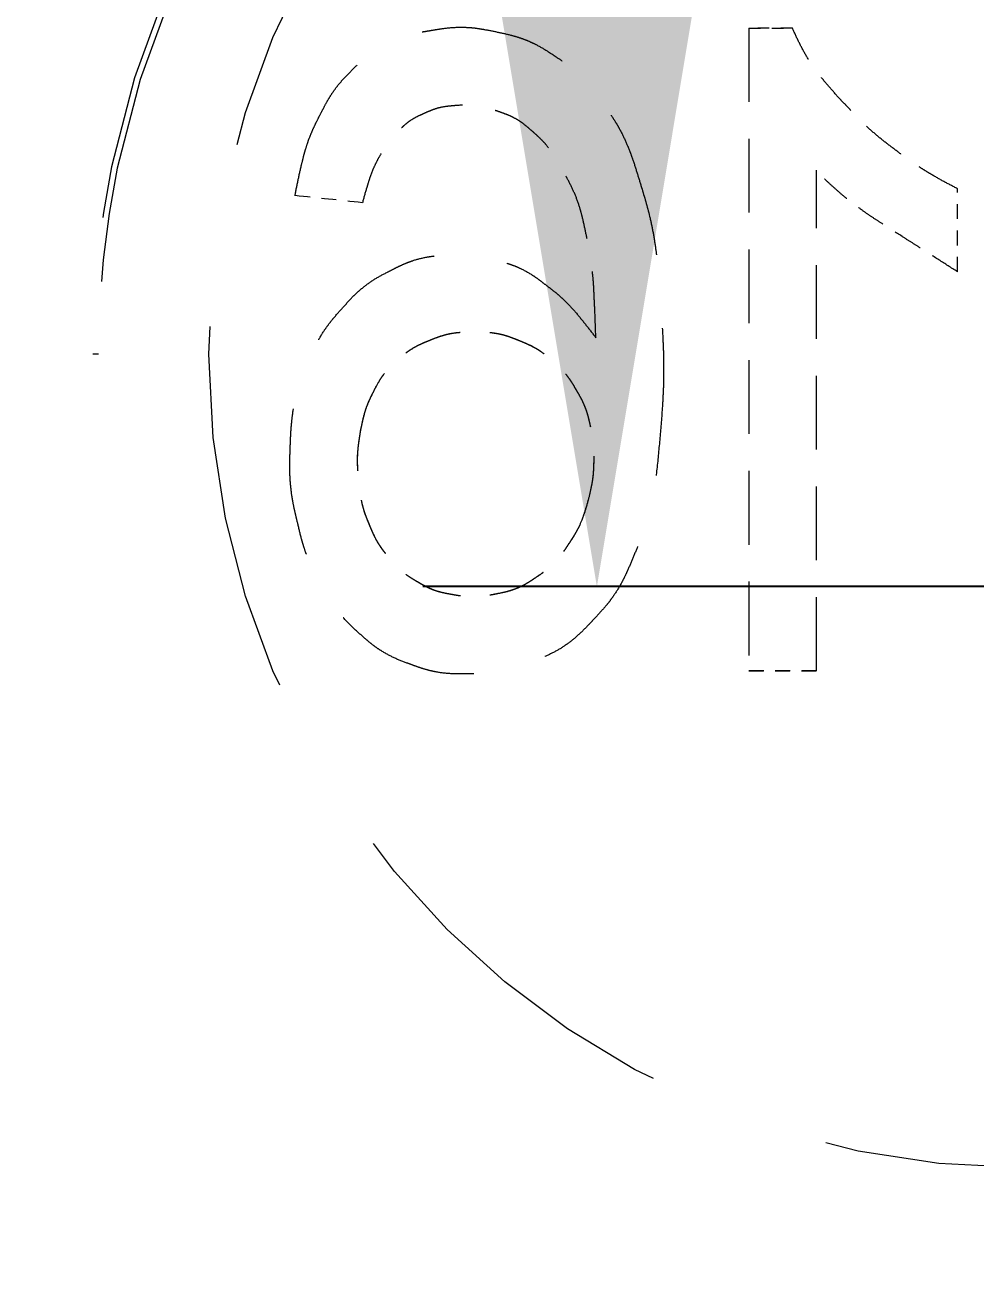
# Model space of a CAD drawing. Header units: millimetres. Extents: x 2742 to 8552, y -10326 to 2528.
# Drawn here: x 3951.3 to 3959.49, y -859.95 to -849.12 of the extents above; entities that cross this region are included whole.
import ezdxf

# ---------------------------------------------------------------- set-up
doc = ezdxf.new("R2010")
doc.units = ezdxf.units.MM
doc.linetypes.add('HIDDEN', pattern=[9.525, 6.35, -3.175])
doc.layers.add('110', color=7, linetype='Continuous', true_color=0xffffff)
doc.layers.add('dim', color=82, linetype='Continuous', lineweight=9)
doc.styles.get("Standard").update_dxf_attribs({"font": 'arial.ttf'})
doc.dimstyles.new('Standard-3', dxfattribs={"dimscale": 3, "dimtxt": 0.18, "dimasz": 0.18, "dimexe": 0.18, "dimexo": 0.0625, "dimgap": 0.09, "dimtad": 0, "dimzin": 0, "dimdsep": 46, "dimtxsty": 'Standard', "dimcen": 0.09, "dimadec": 0, "dimazin": 0, "dimtfac": 1, "dimtofl": 0, "dimtmove": 0, "dimatfit": 3, "dimfxl": 0, "dimtolj": 1, "dimtzin": 0, "dimarcsym": 0})

# ---------------------------------------------------------------- blocks, each defined once
blk = doc.blocks.new('*D137')
at = {"layer": 'Defpoints', "color": 0, "transparency": 16777216}
for p in [(4028.884, -573.952), (3956.224, -853.952), (4038.164, -853.952)]:
    blk.add_point(p, dxfattribs=at)
at = {"layer": 'dim', "color": 0, "lineweight": -2, "transparency": 16777216}
for p, q in [((4027.384, -573.952), (3954.725, -573.952)), ((3956.224, -579.952), (3956.224, -696.834)), ((3956.224, -847.952), (3956.224, -731.07)), ((4036.665, -853.952), (3954.725, -853.952))]:
    blk.add_line(p, q, dxfattribs=at)
at = {"layer": 'dim', "color": 0, "transparency": 16777216}
for points in [[(3955.224, -579.952), (3957.224, -579.952), (3956.224, -573.952)], [(3955.224, -847.952), (3957.224, -847.952), (3956.224, -853.952)]]:
    blk.add_solid(points, dxfattribs=at)
at = {"layer": 'dim', "color": 0, "transparency": 16777216, "insert": (3956.224, -713.952), "char_height": 7.5, "attachment_point": 5, "rotation": 90, "bg_fill": 3, "box_fill_scale": 1.1, "bg_fill_color": 256, "bg_fill_true_color": 13158600, "bg_fill_transparency": 0}
blk.add_mtext('\\A1;280.00', dxfattribs=at)

msp = doc.modelspace()

# ---------------------------------------------------------------- linework, layer by layer
at = {"layer": '110', "color": 8, "linetype": 'HIDDEN', "lineweight": 18, "ltscale": 0.001}
msp.add_line((3951.934, -851.952), (3951.884, -851.952), dxfattribs=at)
at = {"layer": '110', "color": 8, "linetype": 'HIDDEN', "lineweight": 18, "ltscale": 0.5}
msp.add_circle((3959.884, -851.952), 7, dxfattribs=at)
msp.add_arc((3959.884, -851.952), 8, 270, 180, dxfattribs=at)
at = {"layer": '110', "color": 8, "linetype": 'HIDDEN', "lineweight": 18, "ltscale": 0.4}
msp.add_arc((3959.884, -851.952), 7.95, 270, 180, dxfattribs=at)
at = {"layer": '110', "color": 8, "linetype": 'HIDDEN', "lineweight": 18, "ltscale": 0.2}
for knots in [[0, 0, 0, 0, 0.007813, 0.007813, 0.015625, 0.015625, 0.019531, 0.019531, 0.023438, 0.023438, 0.027344, 0.027344, 0.03125, 0.03125, 0.035156, 0.035156, 0.039063, 0.039063, 0.042969, 0.042969, 0.046875, 0.046875, 0.050781, 0.054688, 0.054688, 0.058594, 0.058594, 0.0625, 0.0625, 0.066406, 0.066406, 0.070313, 0.070313, 0.078125, 0.078125, 0.082031, 0.082031, 0.085938, 0.085938, 0.09375, 0.09375, 0.097656, 0.097656, 0.101563, 0.101563, 0.105469, 0.105469, 0.109375, 0.109375, 0.113281, 0.113281, 0.117188, 0.117188, 0.121094, 0.121094, 0.125, 0.125, 0.132813, 0.132813, 0.140625, 0.140625, 0.144531, 0.144531, 0.148438, 0.148438, 0.15625, 0.15625, 0.164063, 0.164063, 0.167969, 0.167969, 0.171875, 0.175781, 0.175781, 0.179688, 0.179688, 0.1875, 0.1875, 0.191406, 0.191406, 0.195313, 0.195313, 0.203125, 0.203125, 0.210938, 0.210938, 0.21875, 0.21875, 0.222656, 0.222656, 0.226563, 0.226563, 0.230469, 0.230469, 0.234375, 0.234375, 0.242188, 0.242188, 0.246094, 0.246094, 0.25, 0.25, 0.257813, 0.257813, 0.261719, 0.261719, 0.265625, 0.265625, 0.273438, 0.273438, 0.28125, 0.28125, 0.296875, 0.296875, 0.304688, 0.304688, 0.3125, 0.3125, 0.320313, 0.320313, 0.328125, 0.328125, 0.34375, 0.34375, 0.359375, 0.359375, 0.367188, 0.367188, 0.375, 0.375, 0.382813, 0.382813, 0.390625, 0.390625, 0.40625, 0.40625, 0.421875, 0.421875, 0.4375, 0.4375, 0.441406, 0.441406, 0.445312, 0.445312, 0.453125, 0.453125, 0.460937, 0.460937, 0.46875, 0.46875, 0.476562, 0.476562, 0.480469, 0.480469, 0.484375, 0.484375, 0.492187, 0.492187, 0.496094, 0.496094, 0.5, 0.5, 0.507812, 0.507812, 0.511719, 0.511719, 0.515625, 0.515625, 0.523437, 0.523437, 0.53125, 0.539062, 0.539062, 0.546875, 0.546875, 0.550781, 0.550781, 0.554687, 0.554687, 0.5625, 0.5625, 0.566406, 0.566406, 0.570312, 0.570312, 0.578125, 0.578125, 0.585937, 0.589844, 0.589844, 0.59375, 0.59375, 0.601562, 0.601562, 0.609375, 0.609375, 0.613281, 0.613281, 0.617187, 0.621094, 0.621094, 0.625, 0.625, 0.632812, 0.632812, 0.640625, 0.640625, 0.644531, 0.644531, 0.648437, 0.648437, 0.652344, 0.652344, 0.65625, 0.65625, 0.664063, 0.664063, 0.671875, 0.671875, 0.675781, 0.675781, 0.679688, 0.679688, 0.683594, 0.683594, 0.6875, 0.6875, 0.695313, 0.703125, 0.703125, 0.707031, 0.707031, 0.710938, 0.710938, 0.71875, 0.71875, 0.722656, 0.722656, 0.726563, 0.730469, 0.730469, 0.734375, 0.734375, 0.742188, 0.742188, 0.746094, 0.746094, 0.75, 0.75, 0.757813, 0.757813, 0.765625, 0.765625, 0.769531, 0.769531, 0.773438, 0.773438, 0.78125, 0.78125, 0.789063, 0.789063, 0.796875, 0.796875, 0.800781, 0.800781, 0.804688, 0.804688, 0.8125, 0.8125, 0.820313, 0.820313, 0.824219, 0.824219, 0.828125, 0.828125, 0.835938, 0.835938, 0.84375, 0.84375, 0.847656, 0.847656, 0.851563, 0.851563, 0.859375, 0.859375, 0.867188, 0.867188, 0.871094, 0.871094, 0.875, 0.875, 0.878906, 0.878906, 0.882813, 0.882813, 0.890625, 0.894531, 0.894531, 0.898437, 0.898437, 0.902344, 0.902344, 0.90625, 0.90625, 0.910156, 0.910156, 0.914062, 0.914062, 0.921875, 0.921875, 0.929687, 0.929687, 0.933594, 0.933594, 0.9375, 0.941406, 0.941406, 0.945312, 0.945312, 0.953125, 0.953125, 0.957031, 0.957031, 0.960937, 0.960937, 0.964844, 0.964844, 0.96875, 0.96875, 0.972656, 0.972656, 0.976563, 0.976563, 0.984375, 0.984375, 0.992188, 0.992188, 1, 1, 1, 1], [0, 0, 0, 0, 0.007813, 0.007813, 0.015625, 0.015625, 0.019531, 0.019531, 0.023438, 0.023438, 0.027344, 0.027344, 0.03125, 0.03125, 0.035156, 0.035156, 0.039063, 0.039063, 0.042969, 0.042969, 0.046875, 0.046875, 0.050781, 0.054688, 0.054688, 0.058594, 0.058594, 0.0625, 0.0625, 0.066406, 0.066406, 0.070313, 0.070313, 0.078125, 0.078125, 0.082031, 0.082031, 0.085938, 0.085938, 0.09375, 0.09375, 0.097656, 0.097656, 0.101563, 0.101563, 0.105469, 0.105469, 0.109375, 0.109375, 0.113281, 0.113281, 0.117188, 0.117188, 0.121094, 0.121094, 0.125, 0.125, 0.132813, 0.132813, 0.140625, 0.140625, 0.144531, 0.144531, 0.148438, 0.148438, 0.15625, 0.15625, 0.164063, 0.164063, 0.167969, 0.167969, 0.171875, 0.175781, 0.175781, 0.179688, 0.179688, 0.1875, 0.1875, 0.191406, 0.191406, 0.195313, 0.195313, 0.203125, 0.203125, 0.210938, 0.210938, 0.21875, 0.21875, 0.222656, 0.222656, 0.226563, 0.226563, 0.230469, 0.230469, 0.234375, 0.234375, 0.242188, 0.242188, 0.246094, 0.246094, 0.25, 0.25, 0.257813, 0.257813, 0.261719, 0.261719, 0.265625, 0.265625, 0.273438, 0.273438, 0.28125, 0.28125, 0.296875, 0.296875, 0.304688, 0.304688, 0.3125, 0.3125, 0.320313, 0.320313, 0.328125, 0.328125, 0.34375, 0.34375, 0.359375, 0.359375, 0.367188, 0.367188, 0.375, 0.375, 0.382813, 0.382813, 0.390625, 0.390625, 0.40625, 0.40625, 0.421875, 0.421875, 0.4375, 0.4375, 0.441406, 0.441406, 0.445313, 0.445313, 0.453125, 0.453125, 0.460938, 0.460938, 0.46875, 0.46875, 0.476563, 0.476563, 0.480469, 0.480469, 0.484375, 0.484375, 0.492188, 0.492188, 0.496094, 0.496094, 0.5, 0.5, 0.507813, 0.507813, 0.511719, 0.511719, 0.515625, 0.515625, 0.523438, 0.523438, 0.53125, 0.539063, 0.539063, 0.546875, 0.546875, 0.550781, 0.550781, 0.554688, 0.554688, 0.5625, 0.5625, 0.566406, 0.566406, 0.570313, 0.570313, 0.578125, 0.578125, 0.585938, 0.589844, 0.589844, 0.59375, 0.59375, 0.601563, 0.601563, 0.609375, 0.609375, 0.613281, 0.613281, 0.617188, 0.621094, 0.621094, 0.625, 0.625, 0.632813, 0.632813, 0.640625, 0.640625, 0.644531, 0.644531, 0.648438, 0.648438, 0.652344, 0.652344, 0.65625, 0.65625, 0.664063, 0.664063, 0.671875, 0.671875, 0.675781, 0.675781, 0.679688, 0.679688, 0.683594, 0.683594, 0.6875, 0.6875, 0.695313, 0.703125, 0.703125, 0.707031, 0.707031, 0.710938, 0.710938, 0.71875, 0.71875, 0.722656, 0.722656, 0.726563, 0.730469, 0.730469, 0.734375, 0.734375, 0.742188, 0.742188, 0.746094, 0.746094, 0.75, 0.75, 0.757813, 0.757813, 0.765625, 0.765625, 0.769531, 0.769531, 0.773438, 0.773438, 0.78125, 0.78125, 0.789063, 0.789063, 0.796875, 0.796875, 0.800781, 0.800781, 0.804688, 0.804688, 0.8125, 0.8125, 0.820313, 0.820313, 0.824219, 0.824219, 0.828125, 0.828125, 0.835938, 0.835938, 0.84375, 0.84375, 0.847656, 0.847656, 0.851563, 0.851563, 0.859375, 0.859375, 0.867188, 0.867188, 0.871094, 0.871094, 0.875, 0.875, 0.878906, 0.878906, 0.882813, 0.882813, 0.890625, 0.894531, 0.894531, 0.898438, 0.898438, 0.902344, 0.902344, 0.90625, 0.90625, 0.910156, 0.910156, 0.914063, 0.914063, 0.921875, 0.921875, 0.929688, 0.929688, 0.933594, 0.933594, 0.9375, 0.941406, 0.941406, 0.945313, 0.945313, 0.953125, 0.953125, 0.957031, 0.957031, 0.960938, 0.960938, 0.964844, 0.964844, 0.96875, 0.96875, 0.972656, 0.972656, 0.976563, 0.976563, 0.984375, 0.984375, 0.992188, 0.992188, 1, 1, 1, 1]]:
    msp.add_open_spline([(3953.625, -850.587), (3953.634, -850.543), (3953.643, -850.499), (3953.661, -850.411), (3953.671, -850.367), (3953.687, -850.301), (3953.692, -850.279), (3953.703, -850.235), (3953.709, -850.214), (3953.722, -850.171), (3953.729, -850.149), (3953.743, -850.107), (3953.751, -850.086), (3953.768, -850.045), (3953.776, -850.025), (3953.795, -849.985), (3953.804, -849.965), (3953.824, -849.925), (3953.834, -849.906), (3953.854, -849.866), (3953.865, -849.847), (3953.885, -849.807), (3953.906, -849.769), (3953.929, -849.731), (3953.954, -849.694), (3953.967, -849.675), (3953.993, -849.64), (3954.007, -849.623), (3954.036, -849.59), (3954.051, -849.574), (3954.081, -849.543), (3954.096, -849.527), (3954.141, -849.481), (3954.172, -849.45), (3954.222, -849.408), (3954.239, -849.395), (3954.274, -849.37), (3954.292, -849.358), (3954.346, -849.325), (3954.383, -849.306), (3954.439, -849.279), (3954.458, -849.269), (3954.496, -849.251), (3954.514, -849.243), (3954.552, -849.226), (3954.572, -849.219), (3954.611, -849.206), (3954.63, -849.2), (3954.67, -849.189), (3954.69, -849.184), (3954.73, -849.176), (3954.75, -849.173), (3954.791, -849.166), (3954.811, -849.163), (3954.851, -849.156), (3954.871, -849.153), (3954.932, -849.144), (3954.972, -849.14), (3955.052, -849.137), (3955.092, -849.138), (3955.152, -849.142), (3955.172, -849.144), (3955.211, -849.15), (3955.231, -849.153), (3955.289, -849.163), (3955.328, -849.171), (3955.405, -849.187), (3955.443, -849.195), (3955.5, -849.21), (3955.519, -849.215), (3955.556, -849.227), (3955.593, -849.239), (3955.629, -849.254), (3955.665, -849.27), (3955.683, -849.278), (3955.735, -849.305), (3955.769, -849.325), (3955.818, -849.357), (3955.834, -849.367), (3955.866, -849.389), (3955.882, -849.399), (3955.931, -849.432), (3955.962, -849.454), (3956.024, -849.501), (3956.053, -849.527), (3956.109, -849.582), (3956.136, -849.611), (3956.174, -849.657), (3956.187, -849.673), (3956.211, -849.705), (3956.223, -849.721), (3956.246, -849.753), (3956.258, -849.769), (3956.282, -849.802), (3956.293, -849.818), (3956.328, -849.867), (3956.351, -849.901), (3956.383, -849.952), (3956.394, -849.969), (3956.414, -850.005), (3956.424, -850.023), (3956.452, -850.077), (3956.47, -850.115), (3956.494, -850.173), (3956.502, -850.193), (3956.517, -850.232), (3956.524, -850.252), (3956.545, -850.312), (3956.558, -850.353), (3956.583, -850.434), (3956.596, -850.475), (3956.633, -850.598), (3956.657, -850.681), (3956.688, -850.808), (3956.697, -850.851), (3956.714, -850.939), (3956.721, -850.983), (3956.734, -851.072), (3956.74, -851.117), (3956.749, -851.207), (3956.754, -851.252), (3956.765, -851.388), (3956.771, -851.479), (3956.783, -851.662), (3956.789, -851.754), (3956.795, -851.892), (3956.797, -851.938), (3956.798, -852.031), (3956.799, -852.077), (3956.798, -852.17), (3956.797, -852.217), (3956.793, -852.309), (3956.791, -852.355), (3956.782, -852.491), (3956.774, -852.582), (3956.758, -852.762), (3956.751, -852.851), (3956.73, -853.029), (3956.717, -853.117), (3956.696, -853.226), (3956.691, -853.247), (3956.681, -853.29), (3956.676, -853.311), (3956.659, -853.374), (3956.646, -853.416), (3956.618, -853.496), (3956.603, -853.536), (3956.572, -853.614), (3956.556, -853.653), (3956.524, -853.73), (3956.508, -853.769), (3956.482, -853.826), (3956.474, -853.845), (3956.455, -853.883), (3956.446, -853.901), (3956.416, -853.956), (3956.395, -853.99), (3956.361, -854.04), (3956.349, -854.057), (3956.325, -854.089), (3956.312, -854.104), (3956.274, -854.15), (3956.247, -854.179), (3956.207, -854.223), (3956.193, -854.238), (3956.166, -854.267), (3956.152, -854.281), (3956.111, -854.324), (3956.082, -854.352), (3956.023, -854.404), (3955.962, -854.453), (3955.897, -854.494), (3955.828, -854.53), (3955.793, -854.547), (3955.739, -854.57), (3955.721, -854.577), (3955.685, -854.592), (3955.667, -854.6), (3955.612, -854.622), (3955.576, -854.636), (3955.52, -854.655), (3955.502, -854.661), (3955.464, -854.671), (3955.445, -854.676), (3955.388, -854.688), (3955.35, -854.694), (3955.272, -854.702), (3955.212, -854.704), (3955.152, -854.704), (3955.112, -854.704), (3955.092, -854.704), (3955.032, -854.704), (3954.992, -854.703), (3954.912, -854.698), (3954.872, -854.693), (3954.813, -854.681), (3954.793, -854.677), (3954.754, -854.666), (3954.714, -854.655), (3954.675, -854.641), (3954.636, -854.627), (3954.616, -854.619), (3954.557, -854.598), (3954.518, -854.583), (3954.442, -854.548), (3954.406, -854.528), (3954.352, -854.494), (3954.334, -854.483), (3954.299, -854.457), (3954.282, -854.444), (3954.248, -854.416), (3954.232, -854.402), (3954.199, -854.373), (3954.182, -854.358), (3954.133, -854.313), (3954.101, -854.284), (3954.04, -854.22), (3954.012, -854.186), (3953.973, -854.133), (3953.96, -854.114), (3953.935, -854.077), (3953.923, -854.058), (3953.9, -854.019), (3953.888, -853.999), (3953.865, -853.961), (3953.854, -853.941), (3953.82, -853.883), (3953.776, -853.804), (3953.741, -853.721), (3953.718, -853.658), (3953.71, -853.637), (3953.697, -853.594), (3953.69, -853.572), (3953.672, -853.507), (3953.662, -853.463), (3953.646, -853.396), (3953.641, -853.374), (3953.63, -853.33), (3953.62, -853.286), (3953.611, -853.241), (3953.603, -853.197), (3953.599, -853.175), (3953.59, -853.108), (3953.586, -853.063), (3953.582, -852.997), (3953.581, -852.974), (3953.58, -852.93), (3953.581, -852.907), (3953.581, -852.84), (3953.583, -852.795), (3953.586, -852.706), (3953.588, -852.661), (3953.592, -852.594), (3953.594, -852.572), (3953.598, -852.527), (3953.6, -852.504), (3953.609, -852.437), (3953.616, -852.394), (3953.635, -852.307), (3953.646, -852.265), (3953.674, -852.182), (3953.689, -852.141), (3953.714, -852.08), (3953.723, -852.06), (3953.74, -852.02), (3953.748, -852), (3953.774, -851.939), (3953.792, -851.899), (3953.831, -851.822), (3953.853, -851.785), (3953.888, -851.732), (3953.9, -851.715), (3953.925, -851.681), (3953.939, -851.664), (3953.979, -851.615), (3954.007, -851.584), (3954.064, -851.521), (3954.092, -851.489), (3954.136, -851.444), (3954.151, -851.43), (3954.182, -851.402), (3954.198, -851.388), (3954.246, -851.35), (3954.279, -851.326), (3954.349, -851.283), (3954.385, -851.264), (3954.44, -851.236), (3954.458, -851.227), (3954.494, -851.208), (3954.512, -851.199), (3954.549, -851.182), (3954.568, -851.174), (3954.605, -851.159), (3954.624, -851.152), (3954.68, -851.133), (3954.738, -851.119), (3954.797, -851.11), (3954.837, -851.105), (3954.857, -851.103), (3954.896, -851.1), (3954.916, -851.098), (3954.956, -851.095), (3954.976, -851.093), (3955.015, -851.091), (3955.035, -851.09), (3955.074, -851.09), (3955.094, -851.091), (3955.153, -851.094), (3955.192, -851.1), (3955.269, -851.116), (3955.308, -851.127), (3955.365, -851.143), (3955.385, -851.149), (3955.423, -851.16), (3955.461, -851.172), (3955.498, -851.185), (3955.536, -851.2), (3955.554, -851.208), (3955.608, -851.234), (3955.643, -851.254), (3955.695, -851.288), (3955.711, -851.3), (3955.745, -851.325), (3955.761, -851.338), (3955.794, -851.363), (3955.811, -851.376), (3955.843, -851.401), (3955.86, -851.414), (3955.892, -851.44), (3955.907, -851.454), (3955.938, -851.482), (3955.953, -851.497), (3955.998, -851.542), (3956.026, -851.573), (3956.081, -851.639), (3956.108, -851.673), (3956.162, -851.741), (3956.188, -851.775), (3956.215, -851.81)], degree=3, knots=knots, dxfattribs=at)
at = {"layer": '110', "color": 8, "linetype": 'HIDDEN', "lineweight": 18, "ltscale": 0.01}
msp.add_open_spline([(3957.531, -849.146), (3957.656, -849.146), (3957.781, -849.146), (3957.908, -849.146)], degree=3, dxfattribs=at)
msp.add_open_spline([(3957.908, -849.146), (3957.844, -849.146), (3957.781, -849.146), (3957.656, -849.146), (3957.593, -849.146), (3957.531, -849.146)], degree=3, knots=[0, 0, 0, 0, 0.5, 0.5, 1, 1, 1, 1], dxfattribs=at)
at = {"layer": '110', "color": 8, "linetype": 'HIDDEN', "lineweight": 18, "ltscale": 0.1}
for points, knots in [([(3957.531, -849.146), (3957.531, -849.256), (3957.531, -849.366), (3957.531, -849.588), (3957.531, -849.699), (3957.531, -849.924), (3957.531, -850.037), (3957.531, -850.265), (3957.531, -850.379), (3957.531, -850.724), (3957.531, -850.956), (3957.531, -851.31), (3957.531, -851.429), (3957.531, -851.67), (3957.531, -851.791), (3957.531, -851.944), (3957.531, -851.975), (3957.531, -852.036), (3957.531, -852.067), (3957.531, -852.158), (3957.531, -852.218), (3957.531, -852.399), (3957.531, -852.518), (3957.531, -852.872), (3957.531, -853.103), (3957.531, -853.447), (3957.531, -853.674), (3957.531, -853.899), (3957.531, -854.123), (3957.531, -854.235), (3957.531, -854.457), (3957.531, -854.567), (3957.531, -854.677)], [0, 0, 0, 0, 0.0625, 0.0625, 0.125, 0.125, 0.1875, 0.1875, 0.25, 0.25, 0.375, 0.375, 0.4375, 0.4375, 0.5, 0.5, 0.515625, 0.515625, 0.53125, 0.53125, 0.5625, 0.5625, 0.625, 0.625, 0.75, 0.75, 0.8125, 0.875, 0.875, 0.9375, 0.9375, 1, 1, 1, 1]), ([(3957.531, -849.146), (3957.531, -849.256), (3957.531, -849.366), (3957.531, -849.587), (3957.531, -849.698), (3957.531, -849.866), (3957.531, -849.923), (3957.531, -850.036), (3957.531, -850.092), (3957.531, -850.263), (3957.531, -850.377), (3957.531, -850.722), (3957.531, -850.954), (3957.531, -851.308), (3957.531, -851.427), (3957.531, -851.667), (3957.531, -851.788), (3957.531, -851.941), (3957.531, -851.971), (3957.531, -852.032), (3957.531, -852.063), (3957.531, -852.154), (3957.531, -852.214), (3957.531, -852.395), (3957.531, -852.514), (3957.531, -852.868), (3957.531, -853.1), (3957.531, -853.445), (3957.531, -853.559), (3957.531, -853.786), (3957.531, -853.898), (3957.531, -854.123), (3957.531, -854.235), (3957.531, -854.457), (3957.531, -854.567), (3957.531, -854.677)], [0, 0, 0, 0, 0.0625, 0.0625, 0.125, 0.125, 0.15625, 0.15625, 0.1875, 0.1875, 0.25, 0.25, 0.375, 0.375, 0.4375, 0.4375, 0.5, 0.5, 0.515625, 0.515625, 0.53125, 0.53125, 0.5625, 0.5625, 0.625, 0.625, 0.75, 0.75, 0.8125, 0.8125, 0.875, 0.875, 0.9375, 0.9375, 1, 1, 1, 1]), ([(3958.114, -854.677), (3958.114, -854.593), (3958.114, -854.508), (3958.114, -854.338), (3958.114, -854.253), (3958.114, -853.996), (3958.114, -853.824), (3958.114, -853.563), (3958.114, -853.475), (3958.114, -853.299), (3958.114, -853.21), (3958.114, -853.031), (3958.114, -852.941), (3958.114, -852.804), (3958.114, -852.758), (3958.114, -852.665), (3958.114, -852.619), (3958.114, -852.48), (3958.114, -852.387), (3958.114, -852.2), (3958.114, -852.107), (3958.114, -851.919), (3958.114, -851.825), (3958.114, -851.684), (3958.114, -851.637), (3958.114, -851.566), (3958.114, -851.542), (3958.114, -851.495), (3958.114, -851.472), (3958.114, -851.261), (3958.114, -851.079), (3958.114, -850.809), (3958.114, -850.72), (3958.114, -850.543), (3958.114, -850.456), (3958.114, -850.368)], [0, 0, 0, 0, 0.0625, 0.0625, 0.125, 0.125, 0.25, 0.25, 0.3125, 0.3125, 0.375, 0.375, 0.4375, 0.4375, 0.46875, 0.46875, 0.5, 0.5, 0.5625, 0.5625, 0.625, 0.625, 0.6875, 0.6875, 0.71875, 0.71875, 0.734375, 0.734375, 0.75, 0.75, 0.875, 0.875, 0.9375, 0.9375, 1, 1, 1, 1]), ([(3958.114, -854.677), (3958.114, -854.508), (3958.114, -854.339), (3958.114, -854.082), (3958.114, -853.996), (3958.114, -853.823), (3958.114, -853.736), (3958.114, -853.562), (3958.114, -853.474), (3958.114, -853.298), (3958.114, -853.12), (3958.114, -852.94), (3958.114, -852.758), (3958.114, -852.666), (3958.114, -852.55), (3958.114, -852.526), (3958.114, -852.48), (3958.114, -852.456), (3958.114, -852.385), (3958.114, -852.338), (3958.114, -852.197), (3958.114, -852.103), (3958.114, -851.916), (3958.114, -851.822), (3958.114, -851.635), (3958.114, -851.542), (3958.114, -851.402), (3958.114, -851.355), (3958.114, -851.285), (3958.114, -851.262), (3958.114, -851.215), (3958.114, -851.1), (3958.114, -850.986), (3958.114, -850.807), (3958.114, -850.718), (3958.114, -850.542), (3958.114, -850.455), (3958.114, -850.368)], [0, 0, 0, 0, 0.125, 0.125, 0.1875, 0.1875, 0.25, 0.25, 0.3125, 0.3125, 0.375, 0.4375, 0.4375, 0.5, 0.5, 0.515625, 0.515625, 0.53125, 0.53125, 0.5625, 0.5625, 0.625, 0.625, 0.6875, 0.6875, 0.75, 0.75, 0.78125, 0.78125, 0.796875, 0.796875, 0.8125, 0.875, 0.875, 0.9375, 0.9375, 1, 1, 1, 1])]:
    msp.add_open_spline(points, degree=3, knots=knots, dxfattribs=at)
at = {"layer": '110', "color": 8, "linetype": 'HIDDEN', "lineweight": 18, "ltscale": 0.06}
msp.add_open_spline([(3959.328, -850.528), (3959.289, -850.508), (3959.25, -850.487), (3959.173, -850.446), (3959.136, -850.424), (3959.08, -850.391), (3959.062, -850.38), (3959.025, -850.357), (3959.007, -850.346), (3958.954, -850.31), (3958.919, -850.286), (3958.85, -850.236), (3958.816, -850.211), (3958.749, -850.16), (3958.715, -850.135), (3958.649, -850.082), (3958.617, -850.055), (3958.555, -850), (3958.525, -849.971), (3958.465, -849.913), (3958.422, -849.867), (3958.38, -849.822), (3958.351, -849.792), (3958.337, -849.777), (3958.294, -849.731), (3958.266, -849.7), (3958.212, -849.638), (3958.185, -849.606), (3958.145, -849.558), (3958.133, -849.542), (3958.108, -849.509), (3958.095, -849.492), (3958.06, -849.441), (3958.038, -849.405), (3957.998, -849.333), (3957.978, -849.297), (3957.942, -849.222), (3957.924, -849.184), (3957.908, -849.146)], degree=3, knots=[0, 0, 0, 0, 0.0625, 0.0625, 0.125, 0.125, 0.15625, 0.15625, 0.1875, 0.1875, 0.25, 0.25, 0.3125, 0.3125, 0.375, 0.375, 0.4375, 0.4375, 0.5, 0.5, 0.5625, 0.59375, 0.59375, 0.625, 0.625, 0.6875, 0.6875, 0.75, 0.75, 0.78125, 0.78125, 0.8125, 0.8125, 0.875, 0.875, 0.9375, 0.9375, 1, 1, 1, 1], dxfattribs=at)
at = {"layer": '110', "color": 8, "linetype": 'HIDDEN', "lineweight": 18, "ltscale": 0.09}
msp.add_open_spline([(3956.215, -851.81), (3956.212, -851.722), (3956.209, -851.634), (3956.203, -851.503), (3956.201, -851.459), (3956.197, -851.372), (3956.194, -851.328), (3956.186, -851.242), (3956.181, -851.199), (3956.17, -851.114), (3956.163, -851.071), (3956.146, -850.988), (3956.137, -850.947), (3956.12, -850.864), (3956.111, -850.822), (3956.096, -850.761), (3956.091, -850.741), (3956.08, -850.702), (3956.074, -850.682), (3956.055, -850.624), (3956.04, -850.587), (3956.008, -850.514), (3955.99, -850.479), (3955.962, -850.427), (3955.952, -850.41), (3955.933, -850.375), (3955.923, -850.358), (3955.893, -850.307), (3955.874, -850.273), (3955.831, -850.208), (3955.809, -850.177), (3955.773, -850.133), (3955.76, -850.119), (3955.734, -850.093), (3955.72, -850.08), (3955.692, -850.054), (3955.678, -850.042), (3955.65, -850.017), (3955.635, -850.005), (3955.607, -849.981), (3955.592, -849.969), (3955.562, -849.948), (3955.547, -849.938), (3955.515, -849.92), (3955.499, -849.912), (3955.466, -849.896), (3955.45, -849.89), (3955.415, -849.877), (3955.398, -849.871), (3955.364, -849.859), (3955.346, -849.853), (3955.311, -849.842), (3955.294, -849.837), (3955.258, -849.827), (3955.24, -849.823), (3955.186, -849.812), (3955.15, -849.808), (3955.076, -849.808), (3955.038, -849.81), (3954.982, -849.814), (3954.963, -849.816), (3954.925, -849.82), (3954.907, -849.823), (3954.87, -849.83), (3954.851, -849.835), (3954.814, -849.847), (3954.796, -849.854), (3954.769, -849.866), (3954.759, -849.87), (3954.741, -849.878), (3954.732, -849.882), (3954.705, -849.894), (3954.687, -849.902), (3954.652, -849.921), (3954.634, -849.931), (3954.609, -849.948), (3954.601, -849.954), (3954.585, -849.966), (3954.577, -849.973), (3954.561, -849.987), (3954.553, -849.994), (3954.538, -850.008), (3954.53, -850.015), (3954.507, -850.037), (3954.492, -850.051), (3954.463, -850.082), (3954.449, -850.098), (3954.424, -850.132), (3954.412, -850.15), (3954.389, -850.187), (3954.378, -850.206), (3954.356, -850.243), (3954.345, -850.262), (3954.325, -850.3), (3954.315, -850.32), (3954.297, -850.359), (3954.289, -850.379), (3954.274, -850.42), (3954.267, -850.44), (3954.254, -850.481), (3954.248, -850.502), (3954.229, -850.564), (3954.217, -850.606), (3954.206, -850.648)], degree=3, knots=[0, 0, 0, 0, 0.0625, 0.0625, 0.09375, 0.09375, 0.125, 0.125, 0.15625, 0.15625, 0.1875, 0.1875, 0.21875, 0.21875, 0.25, 0.25, 0.265625, 0.265625, 0.28125, 0.28125, 0.3125, 0.3125, 0.34375, 0.34375, 0.359375, 0.359375, 0.375, 0.375, 0.40625, 0.40625, 0.4375, 0.4375, 0.453125, 0.453125, 0.46875, 0.46875, 0.484375, 0.484375, 0.5, 0.5, 0.515625, 0.515625, 0.53125, 0.53125, 0.546875, 0.546875, 0.5625, 0.5625, 0.578125, 0.578125, 0.59375, 0.59375, 0.609375, 0.609375, 0.625, 0.625, 0.65625, 0.65625, 0.6875, 0.6875, 0.703125, 0.703125, 0.71875, 0.71875, 0.734375, 0.734375, 0.75, 0.75, 0.757812, 0.757812, 0.765625, 0.765625, 0.78125, 0.78125, 0.796875, 0.796875, 0.804687, 0.804687, 0.8125, 0.8125, 0.820312, 0.820312, 0.828125, 0.828125, 0.84375, 0.84375, 0.859375, 0.859375, 0.875, 0.875, 0.890625, 0.890625, 0.90625, 0.90625, 0.921875, 0.921875, 0.9375, 0.9375, 0.953125, 0.953125, 0.96875, 0.96875, 1, 1, 1, 1], dxfattribs=at)
msp.add_open_spline([(3956.215, -851.81), (3956.212, -851.722), (3956.209, -851.634), (3956.203, -851.503), (3956.201, -851.459), (3956.197, -851.372), (3956.194, -851.328), (3956.186, -851.242), (3956.181, -851.199), (3956.17, -851.114), (3956.163, -851.071), (3956.146, -850.988), (3956.137, -850.947), (3956.12, -850.864), (3956.111, -850.822), (3956.096, -850.761), (3956.091, -850.741), (3956.08, -850.702), (3956.074, -850.682), (3956.055, -850.624), (3956.04, -850.587), (3956.008, -850.514), (3955.99, -850.479), (3955.962, -850.427), (3955.952, -850.41), (3955.933, -850.375), (3955.923, -850.358), (3955.893, -850.307), (3955.874, -850.273), (3955.831, -850.208), (3955.809, -850.177), (3955.773, -850.133), (3955.76, -850.119), (3955.734, -850.093), (3955.72, -850.08), (3955.692, -850.054), (3955.678, -850.042), (3955.65, -850.017), (3955.635, -850.005), (3955.607, -849.981), (3955.592, -849.969), (3955.562, -849.948), (3955.547, -849.938), (3955.515, -849.92), (3955.499, -849.912), (3955.466, -849.896), (3955.45, -849.89), (3955.415, -849.877), (3955.398, -849.871), (3955.364, -849.859), (3955.346, -849.853), (3955.311, -849.842), (3955.294, -849.837), (3955.258, -849.827), (3955.24, -849.823), (3955.186, -849.812), (3955.15, -849.808), (3955.076, -849.808), (3955.038, -849.81), (3954.982, -849.814), (3954.963, -849.816), (3954.925, -849.82), (3954.907, -849.823), (3954.87, -849.83), (3954.851, -849.835), (3954.814, -849.847), (3954.796, -849.854), (3954.769, -849.866), (3954.759, -849.87), (3954.741, -849.878), (3954.732, -849.882), (3954.705, -849.894), (3954.687, -849.902), (3954.652, -849.921), (3954.634, -849.931), (3954.609, -849.948), (3954.601, -849.954), (3954.585, -849.966), (3954.577, -849.973), (3954.561, -849.987), (3954.553, -849.994), (3954.538, -850.008), (3954.53, -850.015), (3954.507, -850.037), (3954.492, -850.051), (3954.463, -850.082), (3954.449, -850.098), (3954.424, -850.132), (3954.412, -850.15), (3954.389, -850.187), (3954.378, -850.206), (3954.356, -850.243), (3954.345, -850.262), (3954.325, -850.3), (3954.315, -850.32), (3954.297, -850.359), (3954.289, -850.379), (3954.274, -850.42), (3954.267, -850.44), (3954.254, -850.481), (3954.248, -850.502), (3954.229, -850.564), (3954.217, -850.606), (3954.206, -850.648)], degree=3, knots=[0, 0, 0, 0, 0.0625, 0.0625, 0.09375, 0.09375, 0.125, 0.125, 0.15625, 0.15625, 0.1875, 0.1875, 0.21875, 0.21875, 0.25, 0.25, 0.265625, 0.265625, 0.28125, 0.28125, 0.3125, 0.3125, 0.34375, 0.34375, 0.359375, 0.359375, 0.375, 0.375, 0.40625, 0.40625, 0.4375, 0.4375, 0.453125, 0.453125, 0.46875, 0.46875, 0.484375, 0.484375, 0.5, 0.5, 0.515625, 0.515625, 0.53125, 0.53125, 0.546875, 0.546875, 0.5625, 0.5625, 0.578125, 0.578125, 0.59375, 0.59375, 0.609375, 0.609375, 0.625, 0.625, 0.65625, 0.65625, 0.6875, 0.6875, 0.703125, 0.703125, 0.71875, 0.71875, 0.734375, 0.734375, 0.75, 0.75, 0.757812, 0.757812, 0.765625, 0.765625, 0.78125, 0.78125, 0.796875, 0.796875, 0.804687, 0.804687, 0.8125, 0.8125, 0.820312, 0.820312, 0.828125, 0.828125, 0.84375, 0.84375, 0.859375, 0.859375, 0.875, 0.875, 0.890625, 0.890625, 0.90625, 0.90625, 0.921875, 0.921875, 0.9375, 0.9375, 0.953125, 0.953125, 0.96875, 0.96875, 1, 1, 1, 1], dxfattribs=at)
at = {"layer": '110', "color": 8, "linetype": 'HIDDEN', "lineweight": 18, "ltscale": 0.04}
msp.add_open_spline([(3959.328, -851.242), (3959.274, -851.208), (3959.221, -851.174), (3959.115, -851.107), (3959.063, -851.073), (3958.983, -851.022), (3958.957, -851.005), (3958.904, -850.972), (3958.877, -850.955), (3958.798, -850.904), (3958.745, -850.871), (3958.667, -850.82), (3958.64, -850.803), (3958.588, -850.769), (3958.562, -850.752), (3958.511, -850.715), (3958.486, -850.697), (3958.436, -850.659), (3958.412, -850.641), (3958.362, -850.603), (3958.338, -850.583), (3958.291, -850.542), (3958.268, -850.521), (3958.222, -850.48), (3958.199, -850.459), (3958.155, -850.415), (3958.134, -850.392), (3958.114, -850.368)], degree=3, knots=[0, 0, 0, 0, 0.125, 0.125, 0.25, 0.25, 0.3125, 0.3125, 0.375, 0.375, 0.5, 0.5, 0.5625, 0.5625, 0.625, 0.625, 0.6875, 0.6875, 0.75, 0.75, 0.8125, 0.8125, 0.875, 0.875, 0.9375, 0.9375, 1, 1, 1, 1], dxfattribs=at)
at = {"layer": '110', "color": 8, "linetype": 'HIDDEN', "lineweight": 18, "ltscale": 0.02}
for points, knots in [([(3959.328, -851.242), (3959.328, -851.181), (3959.328, -851.121), (3959.328, -851.001), (3959.328, -850.942), (3959.328, -850.763), (3959.328, -850.646), (3959.328, -850.528)], [0, 0, 0, 0, 0.25, 0.25, 0.5, 0.5, 1, 1, 1, 1]), ([(3959.328, -851.242), (3959.328, -851.181), (3959.328, -851.121), (3959.328, -851.001), (3959.328, -850.942), (3959.328, -850.763), (3959.328, -850.646), (3959.328, -850.528)], [0, 0, 0, 0, 0.25, 0.25, 0.5, 0.5, 1, 1, 1, 1]), ([(3957.531, -854.677), (3957.627, -854.677), (3957.724, -854.677), (3957.918, -854.677), (3958.016, -854.677), (3958.114, -854.677)], [0, 0, 0, 0, 0.5, 0.5, 1, 1, 1, 1]), ([(3958.114, -854.677), (3958.065, -854.677), (3958.016, -854.677), (3957.918, -854.677), (3957.772, -854.677), (3957.627, -854.677), (3957.531, -854.677)], [0, 0, 0, 0, 0.25, 0.25, 0.5, 1, 1, 1, 1])]:
    msp.add_open_spline(points, degree=3, knots=knots, dxfattribs=at)
msp.add_open_spline([(3954.206, -850.648), (3954.012, -850.627), (3953.818, -850.607), (3953.625, -850.587)], degree=3, dxfattribs=at)
at = {"layer": '110', "color": 8, "linetype": 'HIDDEN', "lineweight": 18, "ltscale": 0.08}
for points, knots in [([(3954.197, -852.58), (3954.204, -852.542), (3954.212, -852.505), (3954.228, -852.449), (3954.239, -852.413), (3954.253, -852.378), (3954.268, -852.344), (3954.276, -852.327), (3954.292, -852.293), (3954.301, -852.276), (3954.326, -852.226), (3954.344, -852.193), (3954.384, -852.131), (3954.406, -852.103), (3954.454, -852.05), (3954.481, -852.026), (3954.521, -851.991), (3954.535, -851.979), (3954.562, -851.956), (3954.576, -851.944), (3954.618, -851.913), (3954.647, -851.895), (3954.708, -851.863), (3954.739, -851.85), (3954.803, -851.825), (3954.834, -851.812), (3954.883, -851.795), (3954.899, -851.79), (3954.931, -851.781), (3954.948, -851.777), (3954.997, -851.768), (3955.03, -851.764), (3955.096, -851.76), (3955.129, -851.76), (3955.178, -851.76), (3955.195, -851.76), (3955.228, -851.761), (3955.244, -851.761), (3955.278, -851.762), (3955.294, -851.764), (3955.327, -851.767), (3955.359, -851.772), (3955.391, -851.778), (3955.423, -851.786), (3955.439, -851.791), (3955.486, -851.806), (3955.517, -851.819), (3955.579, -851.844), (3955.61, -851.856), (3955.656, -851.877), (3955.67, -851.885), (3955.7, -851.901), (3955.714, -851.91), (3955.742, -851.929), (3955.756, -851.938), (3955.783, -851.959), (3955.796, -851.97), (3955.822, -851.993), (3955.835, -852.004), (3955.861, -852.028), (3955.874, -852.039), (3955.899, -852.063), (3955.912, -852.076), (3955.936, -852.101), (3955.948, -852.114), (3955.97, -852.141), (3955.981, -852.156), (3956.001, -852.185), (3956.011, -852.201), (3956.03, -852.232), (3956.039, -852.248), (3956.057, -852.28), (3956.067, -852.296), (3956.085, -852.328), (3956.093, -852.344), (3956.109, -852.377), (3956.116, -852.395), (3956.129, -852.429), (3956.136, -852.447), (3956.146, -852.483), (3956.151, -852.502), (3956.16, -852.539), (3956.164, -852.558), (3956.172, -852.595), (3956.177, -852.614), (3956.184, -852.651), (3956.187, -852.67), (3956.192, -852.708), (3956.194, -852.727), (3956.197, -852.765), (3956.197, -852.784), (3956.198, -852.822), (3956.197, -852.842), (3956.197, -852.88), (3956.196, -852.899), (3956.195, -852.936), (3956.194, -852.955), (3956.191, -852.993), (3956.189, -853.011), (3956.184, -853.048), (3956.181, -853.066), (3956.17, -853.121), (3956.162, -853.156), (3956.153, -853.192)], [0, 0, 0, 0, 0.03125, 0.03125, 0.046875, 0.0625, 0.0625, 0.078125, 0.078125, 0.09375, 0.09375, 0.125, 0.125, 0.15625, 0.15625, 0.1875, 0.1875, 0.203125, 0.203125, 0.21875, 0.21875, 0.25, 0.25, 0.28125, 0.28125, 0.3125, 0.3125, 0.328125, 0.328125, 0.34375, 0.34375, 0.375, 0.375, 0.40625, 0.40625, 0.421875, 0.421875, 0.4375, 0.4375, 0.453125, 0.453125, 0.46875, 0.484375, 0.484375, 0.5, 0.5, 0.53125, 0.53125, 0.5625, 0.5625, 0.578125, 0.578125, 0.59375, 0.59375, 0.609375, 0.609375, 0.625, 0.625, 0.640625, 0.640625, 0.65625, 0.65625, 0.671875, 0.671875, 0.6875, 0.6875, 0.703125, 0.703125, 0.71875, 0.71875, 0.734375, 0.734375, 0.75, 0.75, 0.765625, 0.765625, 0.78125, 0.78125, 0.796875, 0.796875, 0.8125, 0.8125, 0.828125, 0.828125, 0.84375, 0.84375, 0.859375, 0.859375, 0.875, 0.875, 0.890625, 0.890625, 0.90625, 0.90625, 0.921875, 0.921875, 0.9375, 0.9375, 0.953125, 0.953125, 0.96875, 0.96875, 1, 1, 1, 1]), ([(3954.197, -852.58), (3954.204, -852.544), (3954.212, -852.509), (3954.226, -852.456), (3954.231, -852.439), (3954.242, -852.405), (3954.249, -852.388), (3954.262, -852.355), (3954.27, -852.339), (3954.285, -852.306), (3954.293, -852.291), (3954.318, -852.243), (3954.334, -852.211), (3954.37, -852.151), (3954.39, -852.122), (3954.424, -852.083), (3954.435, -852.07), (3954.46, -852.046), (3954.472, -852.034), (3954.498, -852.011), (3954.511, -851.999), (3954.537, -851.977), (3954.55, -851.966), (3954.577, -851.944), (3954.59, -851.933), (3954.618, -851.914), (3954.632, -851.905), (3954.661, -851.888), (3954.675, -851.88), (3954.706, -851.865), (3954.721, -851.858), (3954.752, -851.845), (3954.767, -851.839), (3954.798, -851.826), (3954.814, -851.82), (3954.86, -851.802), (3954.892, -851.791), (3954.955, -851.775), (3954.987, -851.769), (3955.036, -851.764), (3955.053, -851.763), (3955.086, -851.761), (3955.102, -851.761), (3955.135, -851.76), (3955.152, -851.76), (3955.185, -851.76), (3955.202, -851.76), (3955.251, -851.761), (3955.284, -851.762), (3955.349, -851.77), (3955.382, -851.776), (3955.43, -851.788), (3955.446, -851.793), (3955.479, -851.804), (3955.495, -851.81), (3955.526, -851.822), (3955.542, -851.829), (3955.573, -851.841), (3955.589, -851.848), (3955.62, -851.861), (3955.636, -851.868), (3955.666, -851.883), (3955.681, -851.891), (3955.711, -851.908), (3955.726, -851.917), (3955.754, -851.937), (3955.768, -851.948), (3955.796, -851.97), (3955.809, -851.982), (3955.836, -852.006), (3955.85, -852.018), (3955.877, -852.042), (3955.89, -852.054), (3955.916, -852.08), (3955.929, -852.093), (3955.953, -852.12), (3955.965, -852.134), (3955.987, -852.164), (3955.997, -852.179), (3956.018, -852.211), (3956.027, -852.227), (3956.042, -852.252), (3956.046, -852.261), (3956.056, -852.277), (3956.061, -852.285), (3956.075, -852.31), (3956.084, -852.327), (3956.102, -852.361), (3956.11, -852.379), (3956.124, -852.414), (3956.131, -852.432), (3956.142, -852.469), (3956.148, -852.488), (3956.157, -852.526), (3956.161, -852.545), (3956.17, -852.584), (3956.174, -852.603), (3956.182, -852.641), (3956.186, -852.661), (3956.191, -852.699), (3956.193, -852.719), (3956.196, -852.757), (3956.197, -852.777), (3956.198, -852.815), (3956.197, -852.835), (3956.197, -852.874), (3956.196, -852.893), (3956.195, -852.932), (3956.194, -852.951), (3956.191, -852.989), (3956.189, -853.008), (3956.184, -853.046), (3956.181, -853.064), (3956.17, -853.12), (3956.162, -853.156), (3956.153, -853.192)], [0, 0, 0, 0, 0.03125, 0.03125, 0.046875, 0.046875, 0.0625, 0.0625, 0.078125, 0.078125, 0.09375, 0.09375, 0.125, 0.125, 0.15625, 0.15625, 0.171875, 0.171875, 0.1875, 0.1875, 0.203125, 0.203125, 0.21875, 0.21875, 0.234375, 0.234375, 0.25, 0.25, 0.265625, 0.265625, 0.28125, 0.28125, 0.296875, 0.296875, 0.3125, 0.3125, 0.34375, 0.34375, 0.375, 0.375, 0.390625, 0.390625, 0.40625, 0.40625, 0.421875, 0.421875, 0.4375, 0.4375, 0.46875, 0.46875, 0.5, 0.5, 0.515625, 0.515625, 0.53125, 0.53125, 0.546875, 0.546875, 0.5625, 0.5625, 0.578125, 0.578125, 0.59375, 0.59375, 0.609375, 0.609375, 0.625, 0.625, 0.640625, 0.640625, 0.65625, 0.65625, 0.671875, 0.671875, 0.6875, 0.6875, 0.703125, 0.703125, 0.71875, 0.71875, 0.734375, 0.734375, 0.742188, 0.742188, 0.75, 0.75, 0.765625, 0.765625, 0.78125, 0.78125, 0.796875, 0.796875, 0.8125, 0.8125, 0.828125, 0.828125, 0.84375, 0.84375, 0.859375, 0.859375, 0.875, 0.875, 0.890625, 0.890625, 0.90625, 0.90625, 0.921875, 0.921875, 0.9375, 0.9375, 0.953125, 0.953125, 0.96875, 0.96875, 1, 1, 1, 1]), ([(3956.153, -853.192), (3956.143, -853.228), (3956.134, -853.263), (3956.112, -853.331), (3956.1, -853.365), (3956.073, -853.43), (3956.057, -853.461), (3956.031, -853.507), (3956.022, -853.522), (3956.003, -853.551), (3955.994, -853.566), (3955.965, -853.609), (3955.946, -853.638), (3955.916, -853.68), (3955.906, -853.693), (3955.884, -853.719), (3955.862, -853.744), (3955.838, -853.768), (3955.813, -853.79), (3955.801, -853.8), (3955.762, -853.831), (3955.735, -853.849), (3955.68, -853.886), (3955.653, -853.905), (3955.611, -853.93), (3955.597, -853.938), (3955.568, -853.953), (3955.539, -853.966), (3955.508, -853.978), (3955.478, -853.988), (3955.462, -853.992), (3955.415, -854.005), (3955.382, -854.011), (3955.318, -854.023), (3955.285, -854.03), (3955.22, -854.039), (3955.187, -854.041), (3955.138, -854.041), (3955.121, -854.04), (3955.088, -854.038), (3955.071, -854.036), (3955.037, -854.031), (3955.02, -854.028), (3954.986, -854.022), (3954.969, -854.019), (3954.936, -854.013), (3954.919, -854.01), (3954.885, -854.002), (3954.869, -853.998), (3954.836, -853.988), (3954.819, -853.982), (3954.786, -853.968), (3954.77, -853.961), (3954.738, -853.944), (3954.722, -853.936), (3954.699, -853.922), (3954.691, -853.918), (3954.675, -853.908), (3954.667, -853.904), (3954.644, -853.89), (3954.628, -853.881), (3954.598, -853.861), (3954.583, -853.85), (3954.554, -853.828), (3954.54, -853.816), (3954.513, -853.79), (3954.5, -853.777), (3954.474, -853.749), (3954.462, -853.735), (3954.437, -853.705), (3954.424, -853.691), (3954.4, -853.661), (3954.388, -853.646), (3954.366, -853.615), (3954.355, -853.599), (3954.335, -853.567), (3954.325, -853.55), (3954.308, -853.516), (3954.3, -853.498), (3954.284, -853.463), (3954.277, -853.445), (3954.262, -853.409), (3954.254, -853.391), (3954.24, -853.355), (3954.233, -853.337), (3954.22, -853.3), (3954.204, -853.244), (3954.193, -853.187), (3954.183, -853.111), (3954.179, -853.073), (3954.173, -853.015), (3954.171, -852.996), (3954.168, -852.957), (3954.166, -852.938), (3954.163, -852.881), (3954.164, -852.843), (3954.167, -852.786), (3954.168, -852.767), (3954.173, -852.729), (3954.175, -852.711), (3954.181, -852.673), (3954.184, -852.655), (3954.187, -852.631), (3954.188, -852.627), (3954.189, -852.617), (3954.19, -852.613), (3954.192, -852.599), (3954.195, -852.589), (3954.197, -852.58)], [0, 0, 0, 0, 0.03125, 0.03125, 0.0625, 0.0625, 0.09375, 0.09375, 0.109375, 0.109375, 0.125, 0.125, 0.15625, 0.15625, 0.171875, 0.171875, 0.1875, 0.203125, 0.203125, 0.21875, 0.21875, 0.25, 0.25, 0.28125, 0.28125, 0.296875, 0.296875, 0.3125, 0.328125, 0.328125, 0.34375, 0.34375, 0.375, 0.375, 0.40625, 0.40625, 0.4375, 0.4375, 0.453125, 0.453125, 0.46875, 0.46875, 0.484375, 0.484375, 0.5, 0.5, 0.515625, 0.515625, 0.53125, 0.53125, 0.546875, 0.546875, 0.5625, 0.5625, 0.578125, 0.578125, 0.585937, 0.585937, 0.59375, 0.59375, 0.609375, 0.609375, 0.625, 0.625, 0.640625, 0.640625, 0.65625, 0.65625, 0.671875, 0.671875, 0.6875, 0.6875, 0.703125, 0.703125, 0.71875, 0.71875, 0.734375, 0.734375, 0.75, 0.75, 0.765625, 0.765625, 0.78125, 0.78125, 0.796875, 0.796875, 0.8125, 0.84375, 0.84375, 0.875, 0.875, 0.890625, 0.890625, 0.90625, 0.90625, 0.9375, 0.9375, 0.953125, 0.953125, 0.96875, 0.96875, 0.984375, 0.984375, 0.988281, 0.988281, 0.992188, 0.992188, 1, 1, 1, 1]), ([(3956.153, -853.192), (3956.144, -853.227), (3956.134, -853.26), (3956.113, -853.327), (3956.102, -853.36), (3956.076, -853.423), (3956.061, -853.454), (3956.036, -853.498), (3956.027, -853.513), (3956.01, -853.541), (3956.001, -853.555), (3955.982, -853.583), (3955.973, -853.597), (3955.955, -853.625), (3955.936, -853.653), (3955.916, -853.679), (3955.896, -853.705), (3955.885, -853.718), (3955.853, -853.754), (3955.829, -853.777), (3955.778, -853.819), (3955.752, -853.838), (3955.712, -853.865), (3955.698, -853.874), (3955.672, -853.892), (3955.658, -853.901), (3955.631, -853.918), (3955.617, -853.927), (3955.589, -853.942), (3955.574, -853.95), (3955.53, -853.97), (3955.5, -853.981), (3955.437, -854), (3955.404, -854.006), (3955.356, -854.016), (3955.34, -854.019), (3955.308, -854.025), (3955.291, -854.028), (3955.259, -854.033), (3955.243, -854.036), (3955.21, -854.039), (3955.177, -854.041), (3955.143, -854.041), (3955.109, -854.039), (3955.092, -854.038), (3955.041, -854.032), (3955.007, -854.026), (3954.939, -854.014), (3954.906, -854.008), (3954.855, -853.994), (3954.839, -853.989), (3954.806, -853.977), (3954.789, -853.97), (3954.756, -853.954), (3954.74, -853.946), (3954.709, -853.928), (3954.693, -853.919), (3954.661, -853.901), (3954.646, -853.891), (3954.615, -853.872), (3954.599, -853.862), (3954.57, -853.84), (3954.555, -853.828), (3954.534, -853.81), (3954.527, -853.803), (3954.513, -853.79), (3954.506, -853.784), (3954.487, -853.763), (3954.474, -853.749), (3954.449, -853.72), (3954.437, -853.705), (3954.412, -853.676), (3954.4, -853.661), (3954.377, -853.631), (3954.366, -853.615), (3954.35, -853.591), (3954.345, -853.583), (3954.335, -853.566), (3954.33, -853.558), (3954.316, -853.532), (3954.307, -853.514), (3954.291, -853.479), (3954.283, -853.461), (3954.268, -853.425), (3954.261, -853.407), (3954.246, -853.371), (3954.239, -853.352), (3954.225, -853.316), (3954.22, -853.297), (3954.209, -853.259), (3954.204, -853.239), (3954.196, -853.201), (3954.193, -853.182), (3954.184, -853.124), (3954.18, -853.085), (3954.172, -853.008), (3954.168, -852.969), (3954.164, -852.891), (3954.163, -852.852), (3954.166, -852.794), (3954.168, -852.774), (3954.172, -852.735), (3954.174, -852.716), (3954.18, -852.677), (3954.183, -852.657), (3954.187, -852.633), (3954.188, -852.628), (3954.189, -852.619), (3954.19, -852.614), (3954.192, -852.599), (3954.194, -852.59), (3954.197, -852.58)], [0, 0, 0, 0, 0.03125, 0.03125, 0.0625, 0.0625, 0.09375, 0.09375, 0.109375, 0.109375, 0.125, 0.125, 0.140625, 0.140625, 0.15625, 0.171875, 0.171875, 0.1875, 0.1875, 0.21875, 0.21875, 0.25, 0.25, 0.265625, 0.265625, 0.28125, 0.28125, 0.296875, 0.296875, 0.3125, 0.3125, 0.34375, 0.34375, 0.375, 0.375, 0.390625, 0.390625, 0.40625, 0.40625, 0.421875, 0.421875, 0.4375, 0.453125, 0.453125, 0.46875, 0.46875, 0.5, 0.5, 0.53125, 0.53125, 0.546875, 0.546875, 0.5625, 0.5625, 0.578125, 0.578125, 0.59375, 0.59375, 0.609375, 0.609375, 0.625, 0.625, 0.640625, 0.640625, 0.648437, 0.648437, 0.65625, 0.65625, 0.671875, 0.671875, 0.6875, 0.6875, 0.703125, 0.703125, 0.71875, 0.71875, 0.726562, 0.726562, 0.734375, 0.734375, 0.75, 0.75, 0.765625, 0.765625, 0.78125, 0.78125, 0.796875, 0.796875, 0.8125, 0.8125, 0.828125, 0.828125, 0.84375, 0.84375, 0.875, 0.875, 0.90625, 0.90625, 0.9375, 0.9375, 0.953125, 0.953125, 0.96875, 0.96875, 0.984375, 0.984375, 0.988281, 0.988281, 0.992187, 0.992187, 1, 1, 1, 1])]:
    msp.add_open_spline(points, degree=3, knots=knots, dxfattribs=at)

# ---------------------------------------------------------------- next in the draw order: dimensions: what is measured, and where the dimension line sits
at = {"layer": 'dim'}
dim = msp.add_linear_dim(base=(3956.224, -853.952), p1=(4028.884, -573.952), p2=(4038.164, -853.952), angle=90, dimstyle='Standard-3', override={"dimtxt": 2.5, "dimasz": 2, "dimexe": 0.49975, "dimexo": 0.49975, "dimgap": 0.49975}, dxfattribs=at)
dim.commit()
dim.dimension.update_dxf_attribs({"geometry": '*D137', "text_midpoint": (3956.224, -713.952)})

doc.saveas('drawing.dxf')
